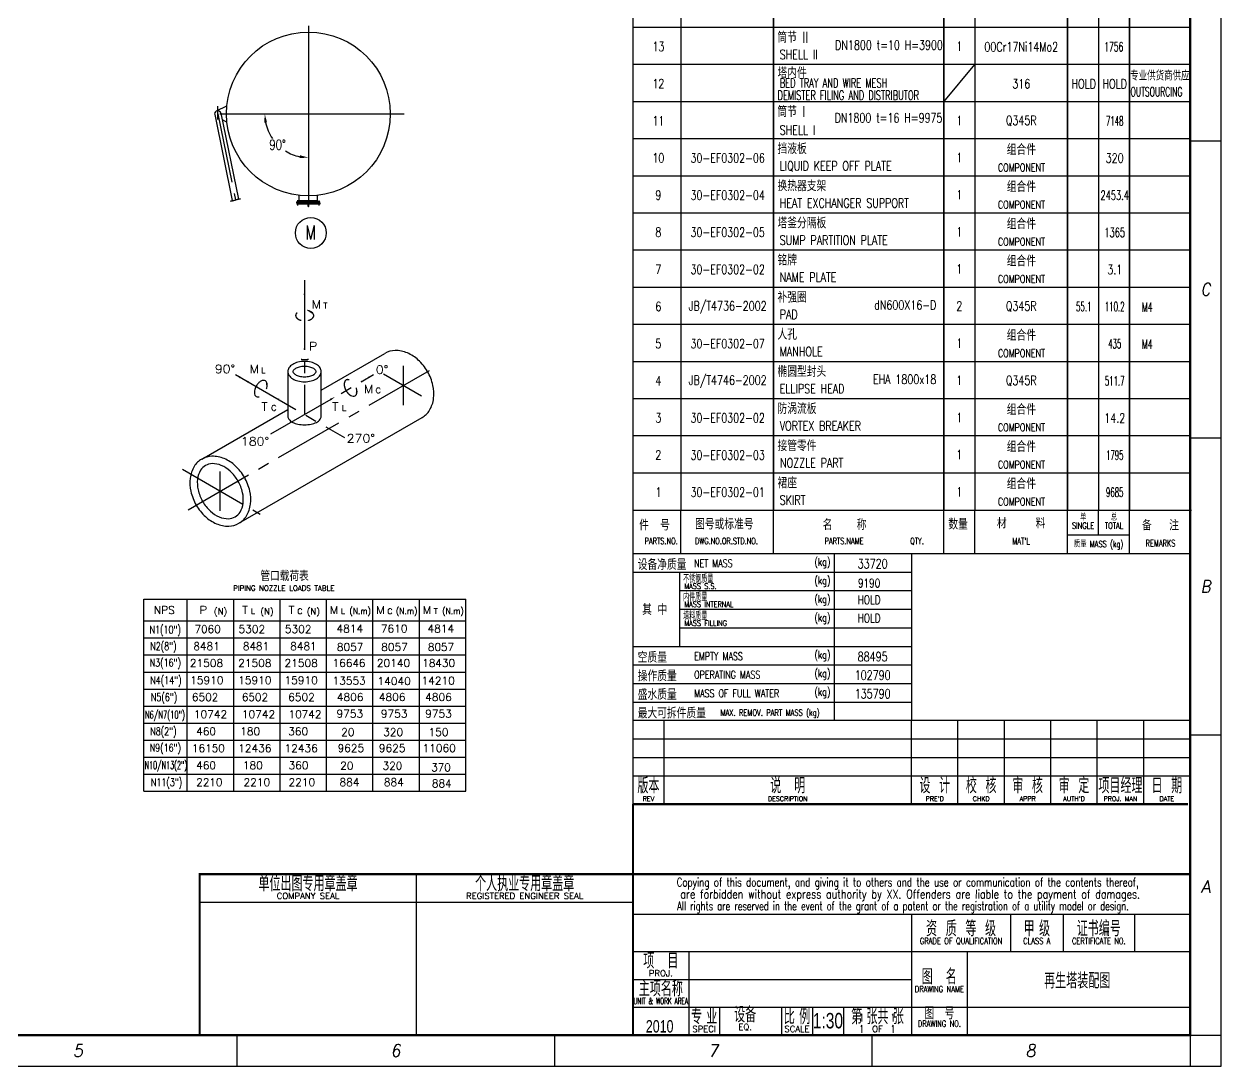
# Model space of a CAD drawing. Extents: x 45567 to 121349, y -17555 to 19241.
# Drawn here: x 46026.2 to 46412.9, y 9926.3 to 10263.1 of the extents above; entities that cross this region are included whole.
import ezdxf
from ezdxf.enums import TextEntityAlignment as Align

# ---------------------------------------------------------------- set-up
doc = ezdxf.new("R2010")
doc.units = 0
doc.header["$LTSCALE"] = 30
doc.header["$MEASUREMENT"] = 0
for name, pattern in [('CENTER', [2, 1.25, -0.25, 0.25, -0.25]), ('CENTER2', [1.125, 0.75, -0.125, 0.125, -0.125]), ('CENTERX2', [4, 2.5, -0.5, 0.5, -0.5])]:
    doc.linetypes.add(name, pattern=pattern)
doc.layers.get('0').update_dxf_attribs({"linetype": 'CONTINUOUS'})
doc.layers.get('DEFPOINTS').update_dxf_attribs({"linetype": 'CONTINUOUS'})
for name, color, linetype in [('1', 2, 'CONTINUOUS'), ('2', 1, 'CONTINUOUS'), ('2中心线', 3, 'CENTER2'), ('3', 3, 'CENTER2'), ('4', 3, 'CENTER2'), ('CENTERLINE', 1, 'CENTER'), ('L100', 1, 'CONTINUOUS'), ('L100_9', 2, 'CONTINUOUS'), ('SHHQ1', 2, 'CONTINUOUS')]:
    doc.layers.add(name, color=color, linetype=linetype)
doc.styles.add('HZ', font='simplex.shx', dxfattribs={"width": 0.75, "bigfont": 'SBTXT.shx'})
doc.styles.add('HZXD', font='txtxd.shx', dxfattribs={"width": 0.7, "bigfont": 'sbtxt.shx'})
doc.styles.add('ROMANS', font='ROMANS')
doc.styles.add('SHZ', font='sciditxt', dxfattribs={"width": 0.75, "bigfont": 'scidi-hz'})
doc.styles.get("Standard").update_dxf_attribs({"font": 'simplex', "width": 0.75, "bigfont": 'SBTXT'})
doc.styles.add('TXT2', font='romans')
doc.dimstyles.new('STANDARD$2', dxfattribs={"dimtxt": 3.2, "dimasz": 2.8, "dimexe": 1, "dimexo": 0, "dimgap": 0.4, "dimtad": 1, "dimtih": 1, "dimtoh": 1, "dimdec": 0, "dimzin": 0, "dimdsep": 46, "dimtxsty": 'HZ', "dimcen": 0.75, "dimclrd": 256, "dimclre": 256, "dimclrt": 256, "dimadec": 0, "dimazin": 0, "dimtfac": 1, "dimtdec": 0, "dimtmove": 0, "dimatfit": 3, "dimfxl": 0, "dimtolj": 1, "dimtzin": 0, "dimlwd": -1, "dimlwe": -1, "dimarcsym": 0})

# ---------------------------------------------------------------- blocks, each defined once
blk = doc.blocks.new('*D2044')
at = {"layer": '1'}
for start, end in [(191.3979, 214.4194), (238.0995, 258.6021)]:
    blk.add_arc((46118.09, 10234.03), 14.1, start, end, dxfattribs=at)
for points in [[(46103.81, 10231.19), (46104.73, 10231.29), (46103.99, 10234.03)], [(46115.35, 10220.67), (46115.26, 10219.74), (46118.09, 10219.93)]]:
    blk.add_solid(points, dxfattribs=at)
at = {"layer": 'DEFPOINTS', "color": 0}
for p in [(46118.09, 10262.48), (46089.5, 10234.03), (46148.99, 10234.03), (46105.88, 10226.98), (46118.09, 10205.43)]:
    blk.add_point(p, dxfattribs=at)
at = {"layer": '1', "insert": (46108.12, 10224.06), "char_height": 3.2, "attachment_point": 5, "style": 'HZ'}
blk.add_mtext('\\A1;90°', dxfattribs=at)
blk = doc.blocks.new('SCIDI2006REV1')
for p, q in [((0, 27), (-180, 27)), ((-180, 27), (-180, 0)), ((-170, 27), (-170, 0)), ((-90, 0), (-90, 27)), ((-75, 0), (-75, 27)), ((-60, 0), (-60, 27)), ((-45, 0), (-45, 27)), ((-30, 0), (-30, 27)), ((-15, 0), (-15, 27)), ((0, 21), (-180, 21)), ((0, 15), (-180, 15)), ((0, 9), (-180, 9))]:
    blk.add_line(p, q)
at = {"color": 7, "style": 'SHZ', "width": 0.75}
for s, p in [('版本', (-175, 3.5)), ('说   明', (-130, 3.5)), ('设  计', (-82.5, 3.5)), ('校  核', (-67.5, 3.5)), ('审  核', (-52.5, 3.5)), ('审  定', (-37.5, 3.5)), ('项目经理', (-22.5, 3.5)), ('日  期', (-7.5, 3.5))]:
    blk.add_text(s, height=5, dxfattribs=at).set_placement(p, align=Align.CENTER)
at = {"color": 7, "linetype": 'Continuous', "style": 'TXT2'}
for s, p in [('REV', (-175, 1)), ('DESCRIPTION', (-130, 1)), ("PRE'D", (-82.5, 1)), ('CHKD', (-67.5, 1)), ('APPR', (-52.5, 1)), ("AUTH'D", (-37.5, 1)), ('DATE', (-7.5, 1))]:
    blk.add_text(s, height=1.5, dxfattribs=at).set_placement(p, align=Align.CENTER)
at = {"color": 7, "style": 'TXT2'}
blk.add_text('PROJ. MAN', height=1.5, dxfattribs=at).set_placement((-22.5, 1), align=Align.CENTER)

msp = doc.modelspace()

# ---------------------------------------------------------------- linework, layer by layer
at = {"color": 7, "linetype": 'Continuous'}
for p, q in [((46402.218509, 10010.957178), (46222.945072, 10010.957178)), ((46402.218509, 9988.317855), (46222.945072, 9988.317855))]:
    msp.add_line(p, q, dxfattribs=at)
for p, q in [((46152.937182, 9988.317849), (46152.937182, 9936.317849)), ((46082.937182, 9979.317849), (46222.937182, 9979.317849)), ((46344.945072, 9975.317855), (46344.945072, 9963.317855)), ((46361.945072, 9975.317855), (46361.945072, 9963.317855)), ((46384.945072, 9975.317855), (46384.945072, 9963.317855)), ((46240.945072, 9963.317855), (46240.945072, 9936.317855)), ((46330.945072, 9963.317855), (46330.945072, 9936.317855)), ((46222.945072, 9954.317855), (46312.945072, 9954.317855)), ((46222.945072, 9945.317855), (46402.945072, 9945.317855)), ((46250.945072, 9945.317855), (46250.945072, 9936.317855)), ((46270.945072, 9945.317855), (46270.945072, 9936.317855)), ((46280.945072, 9945.317855), (46280.945072, 9936.317855)), ((46290.945072, 9945.317855), (46290.945072, 9936.317855))]:
    msp.add_line(p, q)
at = {"color": 7, "linetype": 'Continuous', "const_width": 0.7}
for points in [[(46402.218509, 10010.957178), (46222.945072, 10010.957178)], [(46222.945072, 9988.317855), (46222.945072, 10010.957178)]]:
    msp.add_lwpolyline(points, dxfattribs=at)
for points, const_width in [([(46082.937182, 9936.317849), (46082.937182, 9988.317849), (46222.937182, 9988.317849)], 0.7), ([(46222.945072, 9936.317855), (46222.945072, 9988.317855), (46402.945072, 9988.317855)], 0.7), ([(46222.945072, 9975.317855), (46402.945072, 9975.317855)], 0.45), ([(46312.945072, 9975.317855), (46312.945072, 9936.317855)], 0.45), ([(46222.945072, 9963.317855), (46402.945072, 9963.317855)], 0.45)]:
    msp.add_lwpolyline(points, dxfattribs=dict(const_width=const_width))
at = {"layer": '1'}
for p, q in [((46268.377657, 10321.956618), (46268.377657, 10105.956618)), ((46402.944972, 10261.956618), (46222.945072, 10261.956618)), ((46402.944972, 10249.956618), (46222.945072, 10249.956618)), ((46323.375457, 10237.956618), (46333.375057, 10249.956618)), ((46402.944972, 10237.956618), (46222.945072, 10237.956618)), ((46402.944972, 10225.956618), (46222.945072, 10225.956618)), ((46402.944972, 10213.956618), (46222.945072, 10213.956618)), ((46402.944972, 10201.956618), (46222.945072, 10201.956618)), ((46402.944972, 10189.956618), (46222.945072, 10189.956618)), ((46402.944972, 10177.956618), (46222.945072, 10177.956618)), ((46402.944972, 10165.956618), (46222.945072, 10165.956618)), ((46402.944972, 10153.956618), (46222.945072, 10153.956618)), ((46402.944972, 10141.956618), (46222.945072, 10141.956618)), ((46402.944972, 10129.956618), (46222.945072, 10129.956618)), ((46402.944972, 10117.956618), (46222.944972, 10117.956618)), ((46222.945072, 10105.956618), (46403.372257, 10105.956618)), ((46363.373857, 10097.956938), (46383.373057, 10097.956938)), ((46222.945072, 10085.957178), (46312.945072, 10085.957178)), ((46237.945072, 10079.957178), (46312.945072, 10079.957178)), ((46237.945072, 10073.957178), (46312.945072, 10073.957178)), ((46064.958981, 10070.164415), (46168.95147, 10070.164415)), ((46237.945072, 10067.957178), (46312.945072, 10067.957178)), ((46064.958981, 10064.664415), (46168.95147, 10064.664415)), ((46222.945072, 10061.957178), (46312.945072, 10061.957178)), ((46064.958981, 10059.164415), (46168.95147, 10059.164415)), ((46222.945072, 10055.957178), (46312.945072, 10055.957178)), ((46064.958981, 10053.664415), (46168.95147, 10053.664415)), ((46064.958981, 10048.164415), (46168.95147, 10048.164415)), ((46222.945072, 10049.957178), (46312.945072, 10049.957178)), ((46064.958981, 10042.664415), (46168.95147, 10042.664415)), ((46222.945072, 10043.957178), (46312.945072, 10043.957178)), ((46064.958981, 10037.164415), (46168.95147, 10037.164415)), ((46064.958981, 10031.664415), (46168.95147, 10031.664415)), ((46064.958981, 10026.164415), (46168.95147, 10026.164415)), ((46064.958981, 10020.664415), (46168.95147, 10020.664415)), ((46064.958981, 10015.164415), (46168.95147, 10015.164415))]:
    msp.add_line(p, q, dxfattribs=at)
at = {"layer": '1', "color": 2}
for p, q in [((46064.958981, 10077.164415), (46168.95147, 10077.164415)), ((46064.958981, 10015.164415), (46064.958981, 10077.164415)), ((46078.951315, 10015.164415), (46078.951315, 10077.164415)), ((46093.951382, 10015.164415), (46093.951382, 10077.164415)), ((46108.951416, 10015.164415), (46108.951416, 10077.164415)), ((46123.95145, 10015.164415), (46123.95145, 10077.164415)), ((46138.951483, 10015.164415), (46138.951483, 10077.164415)), ((46153.951517, 10015.164415), (46153.951517, 10077.164415)), ((46168.95147, 10015.164415), (46168.95147, 10077.164415))]:
    msp.add_line(p, q, dxfattribs=at)
at = {"layer": '1'}
msp.add_lwpolyline([(46088.821286, 10232.255246), (46088.821452, 10236.523653)], dxfattribs=at)
msp.add_circle((46118.876076, 10195.560023), 5, dxfattribs=at)
at = {"layer": '1', "color": 2, "linetype": 'Continuous'}
for centre, radius, start, end in [((46116.904536, 10165.558716), 5.021149, 76.44995411, 79.43820156), ((46117.299233, 10167.196446), 3.336529, 59.80777957, 76.44995411), ((46117.899889, 10168.2288), 2.14215, 35.44753837, 59.80777957), ((46118.806771, 10168.874419), 1.02893, 0, 35.44753838), ((46103.973665, 10144.061921), 3.336529, 163.55004589, 180.19222043), ((46105.589329, 10143.584874), 5.021149, 150, 163.55004589), ((46105.589329, 10143.584874), 5.021149, 136.44995411, 150), ((46104.368362, 10144.745557), 3.336529, 119.80777957, 136.44995411), ((46103.774646, 10145.781918), 2.14215, 95.44753838, 119.80777957), ((46103.668963, 10146.89011), 1.02893, 60, 95.44753838), ((46103.668963, 10146.89011), 1.02893, 24.55246162, 60), ((46099.846363, 10146.900577), 5.021149, 340.56179844, 343.55004589), ((46102.656399, 10146.427538), 2.14215, 0.19222043, 24.55246162), ((46101.462027, 10146.423531), 3.336529, 343.55004589, 0.19222043), ((46128.851951, 10143.813145), 5.021149, 16.44995411, 19.43820156), ((46130.467615, 10144.290192), 3.336529, 359.80777957, 16.44995411), ((46102.779292, 10144.057914), 2.14215, 180.19222043, 204.55246162), ((46101.766728, 10143.595342), 1.02893, 204.55246162, 240), ((46101.766728, 10143.595342), 1.02893, 240, 275.44753838), ((46101.661046, 10144.703534), 2.14215, 275.44753838, 285.36413559), ((46132.780234, 10144.931805), 2.14215, 240.19222043, 264.55246162), ((46132.674552, 10143.823613), 1.02893, 264.55246162, 300), ((46132.674552, 10143.823613), 1.02893, 300, 335.44753838), ((46131.661988, 10144.286185), 2.14215, 335.44753838, 359.80777957)]:
    msp.add_arc(centre, radius, start, end, dxfattribs=at)
at = {"layer": '1'}
for points in [[(46121.829671, 10205.111747), (46121.777355, 10205.13547), (46121.777355, 10205.02791)], [(46121.829671, 10204.944072), (46121.777355, 10204.920349), (46121.777355, 10205.02791)]]:
    msp.add_solid(points, dxfattribs=at)
at = {"layer": '1', "color": 2, "linetype": 'Continuous'}
for points in [[(46116.5463, 10175.541138), (46117.143595, 10175.541138), (46116.844948, 10177.333022)], [(46119.287027, 10169.415072), (46119.557426, 10169.947655), (46117.824475, 10170.492559)], [(46116.5463, 10157.853906), (46117.143595, 10157.853906), (46116.844948, 10159.64579)], [(46095.930585, 10148.610963), (46096.229233, 10149.128236), (46094.528092, 10149.765541)], [(46137.460663, 10149.128236), (46137.75931, 10148.610963), (46139.161804, 10149.765541)], [(46098.460694, 10147.150204), (46098.759341, 10147.667477), (46097.0582, 10148.304783)], [(46104.37731, 10147.035698), (46104.97374, 10147.003578), (46104.579165, 10145.230347)], [(46133.382899, 10143.678024), (46133.979329, 10143.710144), (46133.584754, 10145.483376)], [(46134.930554, 10147.667477), (46135.229202, 10147.150204), (46136.631695, 10148.304783)], [(46108.386505, 10141.419535), (46108.685152, 10141.936807), (46106.984011, 10142.574113)], [(46125.004743, 10141.936807), (46125.303391, 10141.419535), (46126.705884, 10142.574113)]]:
    msp.add_solid(points, dxfattribs=at)
at = {"layer": '2'}
for p, q in [((46222.945072, 10429.956618), (46222.945072, 10010.957178)), ((46087.979275, 10234.606837), (46087.892338, 10234.453637)), ((46115.150688, 10205.905243), (46115.150688, 10207.721025)), ((46121.030688, 10205.905243), (46121.030688, 10207.721025)), ((46114.404022, 10205.270576), (46114.404022, 10205.58791)), ((46118.090688, 10205.58791), (46114.404022, 10205.58791)), ((46118.090688, 10205.270576), (46114.404022, 10205.270576)), ((46114.521745, 10205.16791), (46114.404022, 10205.16791)), ((46114.404022, 10205.16791), (46114.404022, 10204.88791)), ((46121.777355, 10205.16791), (46114.404022, 10205.16791)), ((46121.777355, 10204.88791), (46114.404022, 10204.88791)), ((46114.824022, 10205.16791), (46114.824022, 10205.270576)), ((46118.596067, 10205.233243), (46114.824022, 10205.233243)), ((46121.357355, 10205.205243), (46114.824022, 10205.205243)), ((46115.056966, 10205.690148), (46115.150688, 10205.905243)), ((46117.646505, 10204.88791), (46115.104022, 10204.88791)), ((46121.030688, 10205.905243), (46115.150688, 10205.905243)), ((46117.997355, 10204.18791), (46117.997355, 10204.88791)), ((46121.777355, 10205.58791), (46118.090688, 10205.58791)), ((46121.777355, 10205.270576), (46118.090688, 10205.270576)), ((46121.357355, 10205.233243), (46118.090688, 10205.233243)), ((46118.184022, 10204.18791), (46118.184022, 10204.88791)), ((46121.12441, 10205.690148), (46121.030688, 10205.905243)), ((46121.357355, 10205.16791), (46121.357355, 10205.270576)), ((46121.777355, 10205.300878), (46121.777355, 10205.58791)), ((46121.777355, 10205.270576), (46121.777355, 10205.300878)), ((46121.777355, 10205.16791), (46121.777355, 10204.88791)), ((46222.945072, 10091.957178), (46402.945072, 10091.957178))]:
    msp.add_line(p, q, dxfattribs=at)
at = {"layer": '2', "color": 2}
for p, q in [((46238.378857, 10429.956618), (46238.378857, 10105.956618)), ((46268.377657, 10091.957178), (46268.377657, 10429.956618)), ((46323.375457, 10091.957178), (46323.375457, 10429.956618)), ((46333.375057, 10429.956618), (46333.375057, 10105.956618)), ((46363.373857, 10091.957178), (46363.373857, 10429.956618)), ((46373.373457, 10429.956618), (46373.373457, 10105.956618)), ((46383.373057, 10091.957178), (46383.373057, 10429.956618)), ((46268.377657, 10321.956618), (46268.377657, 10105.956618)), ((46323.375457, 10321.956618), (46323.375457, 10105.956618)), ((46363.373857, 10321.956618), (46363.373857, 10105.956618)), ((46383.373057, 10321.956618), (46383.373057, 10105.956618)), ((46238.378857, 10091.957178), (46238.378857, 10105.956618)), ((46333.375057, 10091.957178), (46333.375057, 10105.956618)), ((46373.373457, 10097.956938), (46373.373457, 10105.956618)), ((46287.945072, 10091.957178), (46287.945072, 10037.957178)), ((46237.945072, 10085.957178), (46237.945072, 10061.957178))]:
    msp.add_line(p, q, dxfattribs=at)
at = {"layer": '2', "color": 1}
for p, q in [((46122.238519, 10144.768742), (46142.807363, 10156.644169)), ((46111.451376, 10150.761616), (46111.451376, 10136.258182)), ((46122.238519, 10136.258182), (46122.238519, 10150.761616)), ((46083.641744, 10122.484883), (46111.451376, 10138.540782)), ((46095.627458, 10101.725017), (46154.793077, 10135.884303)), ((46222.945072, 10091.957178), (46402.945072, 10091.957178)), ((46312.945072, 10091.957178), (46312.945072, 10037.957178))]:
    msp.add_line(p, q, dxfattribs=at)
at = {"layer": '2'}
for points in [[(46087.820094, 10233.822867), (46093.493619, 10206.091329)], [(46088.446854, 10234.978624), (46091.751202, 10236.645177)], [(46089.822615, 10234.232558), (46095.49614, 10206.50102)], [(46090.244605, 10232.169918), (46091.750999, 10231.41002)], [(46096.015541, 10206.607283), (46094.49488, 10206.296175)], [(46096.015541, 10206.607283), (46096.052956, 10206.424404)], [(46092.974218, 10205.985066), (46094.49488, 10206.296175)], [(46092.974218, 10205.985066), (46093.011633, 10205.802188)], [(46093.011633, 10205.802188), (46094.532294, 10206.113296)], [(46096.052956, 10206.424404), (46094.532294, 10206.113296)]]:
    msp.add_lwpolyline(points, dxfattribs=at)
msp.add_circle((46118.090688, 10234.026576), 26.469333, dxfattribs=at)
for centre, radius, start, end in [((46088.821355, 10234.027712), 1.022, 11.56244057, 181.67488885), ((46114.945392, 10205.69991), 0.112, 270, 355), ((46118.090688, 10204.18791), 0.093333, 180, 0), ((46121.235984, 10205.69991), 0.112, 185, 270)]:
    msp.add_arc(centre, radius, start, end, dxfattribs=at)
at = {"layer": '2', "color": 1}
for centre, radius, start, end in [((46146.218593, 10150.735745), 6.822461, 91.08879918, 120), ((46146.218593, 10150.735745), 6.822461, 91.08879918, 120), ((46146.272524, 10147.898075), 9.660642, 66.86989764, 91.08879918), ((46146.272524, 10147.898075), 9.660642, 66.86989764, 91.08879918), ((46145.211559, 10145.414294), 12.361534, 47.25793851, 66.86989764), ((46115.111666, 10149.687756), 3.989929, 121.42956561, 145.87042301), ((46116.158034, 10147.975517), 5.99658, 104.20493287, 121.42956561), ((46116.844948, 10145.261842), 8.795845, 90, 104.20493287), ((46116.844948, 10145.261842), 7.177774, 90, 104.20493287), ((46116.844948, 10145.261842), 8.795845, 75.79506713, 90), ((46116.844948, 10145.261842), 7.177774, 75.79506713, 90), ((46117.531862, 10147.975517), 5.99658, 58.57043439, 75.79506713), ((46118.57823, 10149.687756), 3.989929, 34.12957699, 58.57043439), ((46142.790585, 10142.794572), 15.928614, 30, 47.25793851), ((46113.527344, 10150.761616), 2.075967, 145.87042301, 180), ((46113.527344, 10150.761616), 2.075967, 180, 214.12957699), ((46115.111666, 10151.835476), 3.989929, 214.12957699, 238.57043439), ((46113.527344, 10150.761616), 0.457896, 145.87042301, 180), ((46113.527344, 10150.761616), 0.457896, 180, 214.12957699), ((46115.111666, 10149.687756), 2.371858, 121.42956561, 145.87042301), ((46115.111666, 10151.835476), 2.371858, 214.12957699, 238.57043439), ((46116.158034, 10147.975517), 4.378509, 104.20493287, 121.42956561), ((46116.158034, 10153.547715), 4.378509, 238.57043439, 255.79506713), ((46116.844948, 10156.26139), 7.177774, 255.79506713, 270), ((46116.844948, 10156.26139), 7.177774, 270, 284.20493287), ((46117.531862, 10147.975517), 4.378509, 58.57043439, 75.79506713), ((46117.531862, 10153.547715), 4.378509, 284.20493287, 301.42956561), ((46118.57823, 10149.687756), 2.371858, 34.12957699, 58.57043439), ((46118.57823, 10151.835476), 2.371858, 301.42956561, 325.87042301), ((46120.162552, 10150.761616), 0.457896, 360, 34.12957699), ((46120.162552, 10150.761616), 0.457896, 325.87042301, 0), ((46118.57823, 10151.835476), 3.989929, 301.42956561, 325.87042301), ((46120.162552, 10150.761616), 2.075967, 0, 34.12957699), ((46120.162552, 10150.761616), 2.075967, 325.87042301, 0), ((46142.790585, 10142.794572), 15.928614, 12.74206149, 30), ((46116.158034, 10153.547715), 5.99658, 238.57043439, 255.79506713), ((46116.844948, 10156.26139), 8.795845, 255.79506713, 270), ((46116.844948, 10156.26139), 8.795845, 270, 284.20493287), ((46117.531862, 10153.547715), 5.99658, 284.20493287, 301.42956561), ((46146.269818, 10143.581335), 12.361534, 353.13010235, 12.74206149), ((46148.951318, 10143.258267), 9.660642, 328.91120082, 353.13010235), ((46151.381847, 10141.792727), 6.822461, 300, 328.91120082), ((46112.883389, 10136.258182), 1.432012, 180, 219.63927224), ((46114.763231, 10137.815494), 3.873124, 219.63927224, 243.43494882), ((46116.018214, 10140.325462), 6.679353, 243.43494882, 258.29908049), ((46116.844948, 10144.317284), 10.755888, 258.29908049, 270), ((46116.844948, 10144.317284), 10.755888, 270, 281.70091951), ((46117.671681, 10140.325462), 6.679353, 281.70091951, 296.56505118), ((46118.926665, 10137.815494), 3.873124, 296.56505118, 320.36072776), ((46120.806507, 10136.258182), 1.432012, 320.36072776, 0), ((46087.052974, 10116.576459), 6.822461, 120, 148.91120082), ((46087.052974, 10116.576459), 6.822461, 91.08879918, 120), ((46087.106905, 10113.73879), 9.660642, 66.86989764, 91.08879918), ((46086.04594, 10111.255009), 12.361534, 47.25793851, 66.86989764), ((46089.483503, 10115.110919), 9.660642, 148.91120082, 173.13010235), ((46089.483503, 10115.110919), 7.2635, 148.91120082, 173.13010235), ((46087.052974, 10116.576459), 4.425318, 120, 148.91120082), ((46087.052974, 10116.576459), 4.425318, 91.08879918, 120), ((46087.106905, 10113.73879), 7.2635, 66.86989764, 91.08879918), ((46086.04594, 10111.255009), 9.964391, 47.25793851, 66.86989764), ((46083.624967, 10108.635286), 13.531471, 30, 47.25793851), ((46083.624967, 10108.635286), 15.928614, 30, 47.25793851), ((46092.165003, 10114.787851), 12.361534, 173.13010235, 192.74206149), ((46092.165003, 10114.787851), 9.964391, 173.13010235, 192.74206149), ((46083.624967, 10108.635286), 13.531471, 12.74206149, 30), ((46083.624967, 10108.635286), 15.928614, 12.74206149, 30), ((46095.644236, 10115.574614), 15.928614, 192.74206149, 210), ((46095.644236, 10115.574614), 13.531471, 192.74206149, 210), ((46087.1042, 10109.422049), 9.964391, 353.13010235, 12.74206149), ((46087.1042, 10109.422049), 12.361534, 353.13010235, 12.74206149), ((46095.644236, 10115.574614), 15.928614, 210, 227.25793851), ((46095.644236, 10115.574614), 13.531471, 210, 227.25793851), ((46089.7857, 10109.098982), 7.2635, 328.91120082, 353.13010235), ((46089.7857, 10109.098982), 9.660642, 328.91120082, 353.13010235), ((46093.223262, 10112.954892), 12.361534, 227.25793851, 246.86989764), ((46093.223262, 10112.954892), 9.964391, 227.25793851, 246.86989765), ((46092.162297, 10110.471111), 7.2635, 246.86989764, 271.08879918), ((46092.216228, 10107.633441), 4.425318, 271.08879918, 300), ((46092.216228, 10107.633441), 4.425318, 300, 328.91120082), ((46092.216228, 10107.633441), 6.822461, 300, 328.91120082), ((46092.162297, 10110.471111), 9.660642, 246.86989764, 271.08879918), ((46092.216228, 10107.633441), 6.822461, 271.08879918, 300)]:
    msp.add_arc(centre, radius, start, end, dxfattribs=at)
at = {"layer": '2中心线'}
msp.add_line((46118.383283, 10204.18791), (46117.769429, 10204.18791), dxfattribs=at)
msp.add_lwpolyline([(46088.821355, 10234.027712), (46094.49488, 10206.296175)], dxfattribs=at)
at = {"layer": '3', "linetype": 'CENTERX2', "ltscale": 3}
for points in [[(46118.090688, 10262.484003), (46118.090688, 10205.429896)], [(46089.499092, 10234.026576), (46148.985185, 10234.026576)]]:
    msp.add_lwpolyline(points, dxfattribs=at)
at = {"layer": '4', "color": 2, "linetype": 'CENTER2'}
for p, q in [((46116.844948, 10180.25454), (46116.844948, 10136.880899)), ((46148.80022, 10139.931737), (46148.80022, 10152.596734)), ((46079.254668, 10106.112093), (46159.180153, 10152.257093)), ((46094.528092, 10149.765541), (46129.760981, 10129.423823)), ((46105.946018, 10130.588399), (46139.161804, 10149.765541)), ((46142.314209, 10150.008936), (46154.628269, 10142.89941)), ((46142.314209, 10150.008936), (46154.628269, 10142.89941)), ((46077.400694, 10119.1682), (46102.550635, 10104.647875)), ((46089.634601, 10105.772452), (46089.634601, 10118.437449))]:
    msp.add_line(p, q, dxfattribs=at)
for centre, radius, start, end in [((46115.002301, 10168.874419), 1.02893, 144.55246162, 180), ((46115.002301, 10168.874419), 1.02893, 180, 215.44753838), ((46115.909182, 10168.2288), 2.14215, 134.63586441, 144.55246163), ((46115.909182, 10169.520039), 2.14215, 215.44753837, 239.80777957), ((46117.899889, 10169.520039), 2.14215, 300.19222043, 324.55246163), ((46118.806771, 10168.874419), 1.02893, 324.55246162, 360), ((46116.509838, 10170.552393), 3.336529, 239.80777957, 256.44995411), ((46117.299233, 10170.552393), 3.336529, 283.55004589, 300.19222043), ((46116.904536, 10159.646151), 5.021149, 256.44995411, 270), ((46116.904536, 10159.646151), 5.021149, 270, 283.55004589), ((46132.979253, 10146.651801), 3.336529, 179.80777957, 196.44995411), ((46131.784881, 10146.655808), 2.14215, 155.44753838, 179.80777957), ((46134.594917, 10147.128848), 5.021149, 196.44995411, 210), ((46130.772317, 10147.118381), 1.02893, 120, 155.44753838), ((46134.594917, 10147.128848), 5.021149, 210, 223.55004589), ((46130.772317, 10147.118381), 1.02893, 84.55246162, 120), ((46130.666634, 10146.010189), 2.14215, 74.63586441, 84.55246162), ((46133.373951, 10145.968166), 3.336529, 223.55004589, 240.19222043)]:
    msp.add_arc(centre, radius, start, end, dxfattribs=at)
at = {"layer": 'CENTERLINE'}
for p, q in [((46114.660688, 10204.38367), (46114.660688, 10206.177887)), ((46118.090688, 10204.46791), (46118.090688, 10204.939352)), ((46121.520688, 10204.417478), (46121.520688, 10206.095305))]:
    msp.add_line(p, q, dxfattribs=at)
at = {"layer": 'L100_9', "color": 2}
for points in [[(45571.945072, 11115.317855), (45571.945072, 9926.317855), (46412.945072, 9926.317855), (46412.945072, 11115.317855), (45571.945072, 11115.317855)], [(46402.945072, 10225.317855), (46412.945072, 10225.317855)], [(46402.945072, 10129.317855), (46412.945072, 10129.317855)], [(46402.945072, 10033.317855), (46412.945072, 10033.317855)], [(46094.945072, 9936.317855), (46094.945072, 9926.317855)], [(46197.545072, 9936.317855), (46197.545072, 9926.317855)], [(46300.145072, 9936.317855), (46300.145072, 9926.317855)], [(46402.945072, 9936.317855), (46412.945072, 9936.317855)], [(46402.945072, 9936.317855), (46402.945072, 9926.317855)]]:
    msp.add_lwpolyline(points, dxfattribs=at)
at = {"layer": 'L100_9', "color": 2, "const_width": 0.7}
msp.add_lwpolyline([(45581.945072, 11090.317855), (45581.945072, 9936.317855), (46402.945072, 9936.317855), (46402.945072, 11090.317855), (45581.945072, 11090.317855)], dxfattribs=at)

# ---------------------------------------------------------------- block references
msp.add_blockref('SCIDI2006REV1', (46402.945072, 10010.957178))

# ---------------------------------------------------------------- texts
at = {"color": 7, "style": 'SHZ', "width": 0.75}
for s, height, p in [('单位出图专用章盖章', 5, (46117.977518, 9982.817849)), ('个人执业专用章盖章', 5, (46187.977518, 9982.817849)), ('资  质  等  级', 5, (46328.945072, 9968.250252)), ('甲 级', 5, (46353.445072, 9968.250252)), ('证书编号', 5, (46373.445072, 9968.250252)), ('项   目', 5, (46231.945072, 9957.817855)), ('图   名', 5, (46321.903099, 9952.690463)), ('主项名称', 5, (46231.942999, 9948.817855)), ('专 业', 5, (46245.945072, 9939.817855)), ('设备', 5, (46259.202144, 9940.452)), ('比 例', 5, (46275.945072, 9939.817855)), ('1:30', 5, (46285.938548, 9938.493214)), ('第 张共 张', 5, (46301.945072, 9939.817855)), ('图   号', 4, (46321.945072, 9941.385177)), ('2010', 4, (46231.575138, 9937.163369))]:
    msp.add_text(s, height=height, dxfattribs=at).set_placement(p, align=Align.CENTER)
at = {"style": 'TXT2'}
for s, p in [('COMPANY SEAL', (46117.977518, 9980.317849)), ('REGISTERED ENGINEER SEAL', (46187.977518, 9980.317849)), ('PROJ.', (46231.945072, 9955.317855)), ('EQ.', (46259.202144, 9937.952)), ('SPECI', (46245.945072, 9937.317855)), ('SCALE', (46275.945072, 9937.317855)), ('OF', (46301.945072, 9937.317855))]:
    msp.add_text(s, height=2, dxfattribs=at).set_placement(p, align=Align.CENTER)
for s, width, p in [('GRADE OF QUALIFICATION', 0.75, (46328.945072, 9965.750252)), ('CLASS A', 0.75, (46353.445072, 9965.750252)), ('CERTIFICATE NO.', 0.75, (46373.445072, 9965.750252)), ('DRAWING NAME', 0.75, (46321.945072, 9950.190463)), ('UNIT & WORK AREA', 0.55, (46231.945072, 9946.317855)), ('DRAWING NO.', 0.75, (46321.945072, 9939.029017))]:
    msp.add_text(s, height=2, dxfattribs=dict(at, width=width)).set_placement(p, align=Align.CENTER)
at = {"color": 7, "style": 'SHZ', "width": 0.75}
msp.add_text('再生塔装配图', height=5, dxfattribs=at).set_placement((46366.482735, 9954.130946), align=Align.MIDDLE)
at = {"style": 'TXT2', "width": 0.75}
for p in [(46296.84629, 9941.970695), (46306.958193, 9942.003167), (46296.84629, 9938.302458), (46306.958193, 9938.33493)]:
    msp.add_text('1', height=2.5, dxfattribs=at).set_placement(p, align=Align.MIDDLE_CENTER)
at = {"layer": '1'}
for s, height, style, width, p in [('筒节 II', 3.5, 'HZ', 0.75, (46269.644284, 10257.048134)), ('SHELL II', 3, 'HZ', 0.75, (46270.361818, 10251.727735)), ('塔内件', 3.5, 'HZ', 0.75, (46269.644284, 10245.584838)), ('BED TRAY AND WIRE MESH', 3, 'HZ', 0.65, (46270.361818, 10242.523831)), ('专业供货商供应', 3, 'HZ', 0.7, (46383.608825, 10244.828151)), (' DEMISTER FILING AND DISTRIBUTOR', 3, 'HZ', 0.65, (46268.319327, 10238.543238)), ('OUTSOURCING', 3, 'HZ', 0.6, (46383.719702, 10239.688479)), ('筒节 I', 3.5, 'HZ', 0.75, (46269.644284, 10233.048134)), ('SHELL I', 3, 'HZ', 0.75, (46270.361818, 10227.3078)), ('挡液板', 3.5, 'HZ', 0.75, (46269.644284, 10221.048134)), ('组合件', 3.5, 'HZ', 0.75, (46343.716786, 10220.775126)), ('LIQUID KEEP OFF PLATE', 3, 'HZ', 0.75, (46270.361818, 10215.727735)), ('COMPONENT', 2.5, 'HZ', 0.75, (46340.880451, 10215.454726)), ('换热器支架', 3.5, 'HZ', 0.75, (46269.644284, 10209.048134)), ('组合件', 3.5, 'HZ', 0.75, (46343.716786, 10208.775126)), ('HEAT EXCHANGER SUPPORT', 3, 'HZ', 0.75, (46270.361818, 10203.727735)), ('COMPONENT', 2.5, 'HZ', 0.75, (46340.880451, 10203.454726)), ('塔釜分隔板', 3.5, 'HZ', 0.75, (46269.644284, 10197.048134)), ('组合件', 3.5, 'HZ', 0.75, (46343.716786, 10196.775126)), ('SUMP PARTITION PLATE', 3, 'HZ', 0.75, (46270.361818, 10191.727735)), ('COMPONENT', 2.5, 'HZ', 0.75, (46340.880451, 10191.454726)), ('铭牌', 3.5, 'HZ', 0.75, (46269.644284, 10185.048134)), ('组合件', 3.5, 'HZ', 0.75, (46343.716786, 10184.775126)), ('NAME PLATE', 3, 'HZ', 0.75, (46270.361818, 10179.727735)), ('COMPONENT', 2.5, 'HZ', 0.75, (46340.880451, 10179.454726)), ('补强圈', 3.5, 'HZ', 0.75, (46269.644284, 10173.048134)), ('M4', 3, 'HZ', 0.6, (46387.409697, 10170.088642)), ('PAD', 3, 'HZ', 0.75, (46270.361818, 10167.727735)), ('人孔', 3.5, 'HZ', 0.75, (46269.644284, 10161.048134)), ('组合件', 3.5, 'HZ', 0.75, (46343.716786, 10160.775126)), ('M4', 3, 'HZ', 0.6, (46387.409697, 10158.088642)), ('MANHOLE', 3, 'HZ', 0.75, (46270.361818, 10155.727735)), ('COMPONENT', 2.5, 'HZ', 0.75, (46340.880451, 10155.454726)), ('椭圆型封头', 3.5, 'HZ', 0.75, (46269.644284, 10149.048134)), ('ELLIPSE HEAD', 3, 'HZ', 0.75, (46270.361818, 10143.727735)), ('防涡流板 ', 3.5, 'HZ', 0.75, (46269.644284, 10137.048134)), ('组合件', 3.5, 'HZ', 0.75, (46343.716786, 10136.775126)), ('VORTEX BREAKER ', 3, 'HZ', 0.75, (46270.361818, 10131.727735)), ('COMPONENT', 2.5, 'HZ', 0.75, (46340.880451, 10131.454726)), ('接管零件', 3.5, 'HZ', 0.75, (46269.644284, 10125.048134)), ('组合件', 3.5, 'HZ', 0.75, (46343.716786, 10124.775126)), ('NOZZLE PART', 3, 'HZ', 0.75, (46270.481489, 10119.727735)), ('COMPONENT', 2.5, 'HZ', 0.75, (46340.880451, 10119.454726)), ('裙座', 3.5, 'HZ', 0.75, (46269.644284, 10113.048134)), ('组合件', 3.5, 'HZ', 0.75, (46343.716786, 10112.775126)), ('SKIRT', 3, 'HZ', 0.75, (46270.361818, 10107.727735)), ('COMPONENT', 2.5, 'HZ', 0.75, (46340.880451, 10107.454726)), ('件  号  ', 3.5, 'HZ', 0.75, (46224.958009, 10099.411172)), ('图号或标准号    ', 3.5, 'HZ', 0.75, (46242.997983, 10099.738584)), ('名    称   ', 3.5, 'HZ', 0.75, (46284.248098, 10099.527784)), ('数量 ', 3.5, 'HZ', 0.75, (46324.832558, 10099.691627)), ('PARTS.NO.    DWG.NO.OR.STD.NO.                 PARTS.NAME            QTY.', 2.0799168, 'HZ', 0.75, (46226.70989, 10094.957058)), ('设备净质量', 3.5, 'HZ', 0.75, (46224.484983, 10086.671889)), ('(kg)', 2.5, 'HZ', 0.75, (46281.596787, 10088.007757)), ('管口载荷表', 3.3333333, 'HZ', 0.75, (46102.585517, 10083.059303)), ('NET MASS', 2.5, 'HZ', 0.75, (46242.709282, 10087.531559)), ('不锈钢质量', 2.5, 'HZ', 0.6, (46239.152591, 10082.386461)), ('(kg)', 2.5, 'HZ', 0.75, (46281.596787, 10082.007757)), ('内件质量', 2.5, 'HZ', 0.6, (46239.152591, 10076.542321)), ('(kg)', 2.5, 'HZ', 0.75, (46281.596787, 10076.007757)), ('其 中', 3.5, 'HZ', 0.75, (46225.921575, 10072.07679)), ('P', 2.5, 'ROMANS', 1.1, (46082.901385, 10072.414415)), ('T', 2.5, 'ROMANS', 1.1, (46096.689855, 10072.414415)), ('L', 1.75, 'ROMANS', 1.1, (46099.495291, 10072.414415)), ('T', 2.5, 'ROMANS', 1.1, (46111.689889, 10072.414415)), ('C', 1.75, 'ROMANS', 1.1, (46114.495325, 10072.414415)), ('M', 2.5, 'ROMANS', 1.1, (46124.96831, 10072.414415)), ('L', 1.75, 'ROMANS', 1.1, (46128.583514, 10072.414415)), ('M', 2.5, 'ROMANS', 1.1, (46139.968344, 10072.414415)), ('C', 1.75, 'ROMANS', 1.1, (46143.583547, 10072.414415)), ('M', 2.5, 'ROMANS', 1.1, (46154.968378, 10072.414415)), ('T', 1.75, 'ROMANS', 1.1, (46158.583581, 10072.414415)), ('填料质量', 2.5, 'HZ', 0.6, (46239.152591, 10070.416841)), ('(kg)', 2.5, 'HZ', 0.75, (46281.596787, 10070.007757)), ('N1(10")', 2.5, 'ROMANS', 0.75, (46066.798363, 10066.1008)), ('N2(8")', 2.5, 'ROMANS', 0.75, (46067.01014, 10060.761893)), ('空质量', 3.5, 'HZ', 0.75, (46224.484983, 10056.671889)), ('EMPTY MASS', 2.5, 'HZ', 0.75, (46242.709282, 10057.531559)), ('(kg)', 2.5, 'HZ', 0.75, (46281.596787, 10058.007757)), ('N3(16")', 2.5, 'ROMANS', 0.75, (46066.816834, 10055.422986)), ('N4(14")', 2.5, 'ROMANS', 0.75, (46067.01014, 10049.761893)), ('操作质量', 3.5, 'HZ', 0.75, (46224.484983, 10050.671889)), ('OPERATING MASS', 2.5, 'HZ', 0.75, (46242.709282, 10051.531559)), ('(kg)', 2.5, 'HZ', 0.75, (46281.596787, 10052.007757)), ('盛水质量', 3.5, 'HZ', 0.75, (46224.484983, 10044.671889)), ('MASS OF FULL WATER', 2.5, 'HZ', 0.75, (46242.709282, 10045.531559)), ('(kg)', 2.5, 'HZ', 0.75, (46281.596787, 10046.007757)), ('N5(6")', 2.5, 'ROMANS', 0.75, (46067.206574, 10044.284103)), ('N6/N7(10")', 2.5, 'ROMANS', 0.6, (46065.292187, 10038.6008)), ('最大可拆件质量', 3.5, 'HZ', 0.75, (46224.484983, 10038.671889)), ('MAX. REMOV. PART MASS (kg)', 2, 'HZ', 0.75, (46251.226244, 10039.531559)), ('N8(2")', 2.5, 'ROMANS', 0.75, (46067.01014, 10033.261893)), ('N9(16")', 2.5, 'ROMANS', 0.75, (46066.816834, 10027.922986)), ('N10/N13(2")', 2.5, 'ROMANS', 0.55, (46065.169275, 10022.317661)), ('N11(3")', 2.5, 'ROMANS', 0.75, (46067.206574, 10016.784103))]:
    msp.add_text(s, height=height, dxfattribs=dict(at, style=style, width=width)).set_placement(p)
at = {"layer": '1', "style": 'HZ'}
for s, height, width, p in [('13', 3, 0.75, (46231.158578, 10255.803978)), ('1', 3, 0.75, (46328.377548, 10255.934169)), ('00Cr17Ni14Mo2', 3, 0.75, (46348.398846, 10255.775705)), ('1756', 3, 0.6, (46378.283405, 10255.74595)), ('12', 3, 0.75, (46231.158678, 10243.803978)), ('316', 3, 0.75, (46348.398846, 10243.775705)), ('HOLD', 3, 0.75, (46368.591525, 10243.74595)), ('HOLD', 3, 0.75, (46378.591125, 10243.74595)), ('11', 3, 0.75, (46231.158578, 10231.803978)), ('1', 3, 0.75, (46328.377548, 10231.934169)), ('Q345R', 3, 0.75, (46348.398846, 10231.775705)), ('7148', 3, 0.55, (46378.591125, 10231.74595)), ('10', 3, 0.75, (46231.158678, 10219.803978)), ('30-EF0302-06', 3, 0.75, (46253.544608, 10219.775705)), ('1', 3, 0.75, (46328.377548, 10219.934169)), ('320', 3, 0.75, (46378.591125, 10219.74595)), ('9', 3, 0.75, (46231.158578, 10207.803978)), ('30-EF0302-04', 3, 0.75, (46253.544608, 10207.775705)), ('1', 3, 0.75, (46328.377548, 10207.934169)), ('2453.4', 3, 0.65, (46378.591125, 10207.74595)), ('8', 3, 0.75, (46231.158678, 10195.803978)), ('30-EF0302-05', 3, 0.75, (46253.544608, 10195.775705)), ('1', 3, 0.75, (46328.377548, 10195.934169)), ('1365', 3, 0.65, (46378.591125, 10195.74595)), ('7', 3, 0.75, (46231.158578, 10183.803978)), ('30-EF0302-02', 3, 0.75, (46253.544608, 10183.775705)), ('1', 3, 0.75, (46328.377548, 10183.934169)), ('3.1', 3, 0.75, (46378.591125, 10183.74595)), ('6', 3, 0.75, (46231.158678, 10171.803978)), ('JB/T4736-2002', 3, 0.75, (46253.544608, 10171.775705)), ('2', 3, 0.75, (46328.377548, 10171.934169)), ('Q345R', 3, 0.75, (46348.398846, 10171.775705)), ('55.1', 3, 0.55, (46368.591525, 10171.74595)), ('110.2', 3, 0.55, (46378.591125, 10171.74595)), ('5', 3, 0.75, (46231.158578, 10159.803978)), ('30-EF0302-07', 3, 0.75, (46253.544608, 10159.775705)), ('1', 3, 0.75, (46328.377548, 10159.934169)), ('435', 3, 0.55, (46378.591125, 10159.74595)), ('4', 3, 0.75, (46231.158678, 10147.803978)), ('JB/T4746-2002', 3, 0.75, (46253.544608, 10147.775705)), ('1', 3, 0.75, (46328.377548, 10147.934169)), ('Q345R', 3, 0.75, (46348.398846, 10147.775705)), ('511.7', 3, 0.55, (46378.591125, 10147.74595)), ('3', 3, 0.75, (46231.158578, 10135.803978)), ('30-EF0302-02', 3, 0.75, (46253.544608, 10135.775705)), ('1', 3, 0.75, (46328.377548, 10135.934169)), ('14.2', 3, 0.75, (46378.591125, 10135.74595)), ('2', 3, 0.75, (46231.158678, 10123.803978)), ('30-EF0302-03', 3, 0.75, (46253.544608, 10123.775705)), ('1', 3, 0.75, (46328.377548, 10123.934169)), ('1795', 3, 0.55, (46378.591125, 10123.74595)), ('1', 3, 0.75, (46231.158578, 10111.803978)), ('30-EF0302-01', 3, 0.75, (46253.544608, 10111.775705)), ('1', 3, 0.75, (46328.377548, 10111.934169)), ('9685', 3, 0.55, (46378.591125, 10111.74595)), ('材     料', 3.3598656, 0.75, (46348.374457, 10101.956778)), ('单', 2.079917, 0.75, (46368.373657, 10103.956698)), ('单', 2.079917, 0.75, (46368.373657, 10103.956698)), ('总', 2.079917, 0.75, (46378.373257, 10103.956698)), ('总', 2.079917, 0.75, (46378.373257, 10103.956698)), ('备   注', 3.3598656, 0.75, (46393.372657, 10101.29661)), ('SINGLE', 2.0799168, 0.75, (46368.373657, 10100.956818)), ('SINGLE', 2.0799168, 0.75, (46368.373657, 10100.956818)), ('TOTAL', 2.0799168, 0.75, (46378.373257, 10100.956818)), ('TOTAL', 2.0799168, 0.75, (46378.373257, 10100.956818)), ("MAT'L", 2.0799168, 0.75, (46348.374457, 10095.957018)), ("MAT'L", 2.0799168, 0.75, (46348.374457, 10095.957018)), ('质量 MASS (kg)', 2.0799168, 0.75, (46373.397265, 10094.957058)), ('REMARKS', 2.0799168, 0.75, (46393.372657, 10095.29685)), ('REMARKS', 2.0799168, 0.75, (46393.372657, 10095.29685)), ('33720', 3, 0.75, (46300.38145, 10088.650153)), ('88495', 3, 0.75, (46300.38145, 10058.650153)), ('102790', 3, 0.75, (46300.38145, 10052.650153)), ('135790', 3, 0.75, (46300.38145, 10046.650153))]:
    msp.add_text(s, height=height, dxfattribs=dict(at, width=width)).set_placement(p, align=Align.MIDDLE)
at = {"layer": '1', "style": 'HZ', "width": 0.75}
for s, p in [('DN1800 t=10 H=3900', (46323.060602, 10254.771482)), ('DN1800 t=16 H=9975', (46322.930843, 10231.252864)), ('dN600X16-D', (46320.934398, 10170.771482)), ('EHA 1800x18', (46320.934398, 10146.771482))]:
    msp.add_text(s, height=3, dxfattribs=at).set_placement(p, align=Align.RIGHT)
at = {"layer": '1'}
for s, height, style, width, p in [('M', 4.5, 'HZ', 0.75, (46118.807371, 10193.457298)), ('(N.m)', 2, 'ROMANS', 0.9, (46134.815278, 10072.410605)), ('(N.m)', 2, 'ROMANS', 0.9, (46149.815311, 10072.410605)), ('(N.m)', 2, 'ROMANS', 0.9, (46164.815264, 10072.410605))]:
    msp.add_text(s, height=height, dxfattribs=dict(at, style=style, width=width)).set_placement(p, align=Align.CENTER)
at = {"layer": '1', "color": 2, "linetype": 'Continuous', "style": 'ROMANS', "width": 1.1}
for s, height, p in [('M', 2.696786, (46119.157154, 10171.169163)), ('T', 1.797857, (46122.897385, 10171.169163)), ('P', 2.696786, (46118.287332, 10157.599077)), ('90%%D', 2.6967857, (46087.843588, 10150.274369)), ('M', 2.696786, (46099.064283, 10150.274369)), ('L', 1.797857, (46102.804514, 10150.274369)), ('M', 2.696786, (46136.031686, 10143.750289)), ('T', 2.696786, (46102.891496, 10138.096087)), ('T', 2.696786, (46125.767795, 10138.096087)), ('C', 1.797857, (46106.022853, 10138.096087)), ('180%%D', 2.6967857, (46096.280854, 10126.874669)), ('270%%D', 2.6967857, (46130.46483, 10127.831534))]:
    msp.add_text(s, height=height, dxfattribs=at).set_placement(p)
at = {"layer": '1', "color": 2, "style": 'ROMANS', "width": 1.1}
for s, height, p in [('0%%D', 2.6967857, (46139.8589, 10150.013406)), ('0%%D', 2.6967857, (46139.8589, 10150.013406)), ('C', 1.797857, (46139.771918, 10143.750289)), ('C', 1.797857, (46139.771918, 10143.750289)), ('L', 1.797857, (46128.899152, 10138.096087))]:
    msp.add_text(s, height=height, dxfattribs=at).set_placement(p)
at = {"layer": '1', "style": 'HZ', "width": 0.75}
for s, p in [('9190', (46299.251793, 10082.414249)), ('HOLD', (46299.251793, 10076.974099)), ('HOLD', (46299.251793, 10071.054495))]:
    msp.add_text(s, height=2.8, dxfattribs=at).set_placement(p, align=Align.MIDDLE_CENTER)
at = {"layer": '1', "style": 'ROMANS'}
msp.add_text('PIPING NOZZLE LOADS TABLE', height=1.66666667, dxfattribs=at).set_placement((46110.155843, 10080.765483), align=Align.MIDDLE)
for s, p in [('NPS', (46068.161213, 10072.414415)), ('15910', (46079.917695, 10049.761893)), ('15910', (46095.420137, 10049.761893)), ('15910', (46110.420171, 10049.761893)), ('13553', (46125.874634, 10049.610899)), ('14040', (46140.436004, 10049.485346)), ('14210', (46154.653332, 10049.609081)), ('6502', (46080.416185, 10044.287805)), ('6502', (46096.54665, 10044.287805)), ('6502', (46111.546684, 10044.287805)), ('4806', (46127.299118, 10044.309785)), ('4806', (46140.882728, 10044.309785)), ('4806', (46155.802798, 10044.309785)), ('460', (46081.801714, 10022.261893)), ('180', (46096.927362, 10022.261893)), ('360', (46111.676167, 10022.261893)), ('20', (46128.40507, 10022.110899)), ('320', (46142.003215, 10022.095791)), ('370', (46157.712584, 10021.561052)), ('2210', (46081.797796, 10016.787805)), ('2210', (46097.174623, 10016.787805)), ('2210', (46111.672248, 10016.787805)), ('884', (46128.17837, 10016.809785)), ('884', (46142.449939, 10016.809785)), ('884', (46157.938346, 10016.385491))]:
    msp.add_text(s, height=2.5, dxfattribs=at).set_placement(p)
for p in [(46089.707744, 10072.25271), (46104.707778, 10072.25271), (46119.707811, 10072.25271)]:
    msp.add_text('(N)', height=2, dxfattribs=at).set_placement(p, align=Align.CENTER)
at = {"layer": '1', "color": 2, "style": 'ROMANS'}
for s, p in [('7060', (46081.252838, 10066.261893)), ('5302', (46095.499234, 10066.261893)), ('5302', (46110.499267, 10066.261893)), ('4814', (46127.179206, 10066.445643)), ('7610', (46141.516404, 10066.445643)), ('4814', (46156.56029, 10066.445643)), ('8481', (46080.922512, 10060.761893)), ('8481', (46096.875318, 10060.761893)), ('8481', (46112.178575, 10060.761893)), ('8057', (46127.261103, 10060.485346)), ('8057', (46141.598301, 10060.485346)), ('8057', (46156.642188, 10060.485346)), ('21508', (46079.788212, 10055.287805)), ('21508', (46095.416219, 10055.287805)), ('21508', (46110.416252, 10055.287805)), ('16646', (46125.864965, 10055.309785)), ('20140', (46140.219943, 10055.309785)), ('18430', (46154.812466, 10055.309785)), ('10742', (46081.127223, 10038.761893)), ('10742', (46096.629665, 10038.761893)), ('10742', (46111.629699, 10038.761893)), ('9753', (46127.179206, 10038.945643)), ('9753', (46141.516404, 10038.945643)), ('9753', (46155.817491, 10038.945643)), ('460', (46081.801714, 10033.261893)), ('180', (46096.04811, 10033.261893)), ('360', (46111.550602, 10033.261893)), ('20', (46128.642764, 10032.985346)), ('320', (46142.261137, 10032.985346)), ('150', (46156.889821, 10032.985346)), ('16150', (46080.416185, 10027.787805)), ('12436', (46095.416219, 10027.787805)), ('12436', (46110.416252, 10027.787805)), ('9625', (46127.550347, 10027.809785)), ('9625', (46140.882728, 10027.809785)), ('11060', (46154.999015, 10027.809785))]:
    msp.add_text(s, height=2.5, dxfattribs=at).set_placement(p)
at = {"layer": 'L100', "color": 7, "linetype": 'Continuous', "style": 'ROMANS'}
for s, width, p in [('Copying of this document, and giving it to others and the use or communication of the contents thereof, ', 0.73, (46312.412939, 9984.341039)), ('All rights are reserved in the event of the grant of a patent or the registration of a utility model or design.', 0.7, (46310.194435, 9976.655006))]:
    msp.add_text(s, height=2.8, dxfattribs=dict(at, width=width)).set_placement(p, align=Align.CENTER)
at = {"layer": 'L100', "color": 7, "linetype": 'Continuous', "style": 'ROMANS', "oblique": 0.7, "width": 0.8}
msp.add_text('are forbidden without express authority by XX. Offenders are liable to the payment of damages. ', height=2.8, dxfattribs=at).set_placement((46313.284553, 9980.497319), align=Align.CENTER)
at = {"layer": 'L100_9', "color": 2, "oblique": 10.00002301}
for s, width, p, p2 in [('C', 1.12, (46406.345072, 10175.317855), (46409.545072, 10175.317855)), ('B', 1.2, (46406.345072, 10079.317855), (46409.545072, 10079.317855)), ('A', 1.05, (46406.345072, 9982.317855), (46409.545072, 9982.317855)), ('5', 1.2, (46042.045072, 9929.317855), (46045.245072, 9929.317855)), ('6', 1.292308, (46144.645072, 9929.317733), (46147.845072, 9929.317733)), ('7', 1.2, (46247.245072, 9929.317855), (46250.445072, 9929.317855)), ('8', 1.2, (46349.845072, 9929.317855), (46353.045072, 9929.317855))]:
    msp.add_text(s, height=4, dxfattribs=dict(at, width=width)).set_placement(p, p2, align=Align.FIT)
at = {"layer": 'SHHQ1', "style": 'HZXD', "width": 0.7}
for s, p in [('MASS S.S.', (46239.519664, 10081.412896)), ('MASS INTERNAL', (46239.519664, 10075.56867)), ('MASS FILLING', (46239.519664, 10069.44319))]:
    msp.add_text(s, height=1.8, dxfattribs=at).set_placement(p, align=Align.MIDDLE_LEFT)

# ---------------------------------------------------------------- dimensions: what is measured, and where the dimension line sits
at = {"layer": '1'}
dim = msp.add_angular_dim_2l(base=(46105.881101, 10226.977368), line1=((46089.499092, 10234.026576), (46148.985185, 10234.026576)), line2=((46118.090688, 10262.484003), (46118.090688, 10205.429896)), dimstyle='STANDARD$2', override={"dimadec": 0}, dxfattribs=at)
dim.commit()
dim.dimension.update_dxf_attribs({"geometry": '*D2044', "text_midpoint": (46108.121602, 10224.05749)})

doc.saveas('drawing.dxf')
